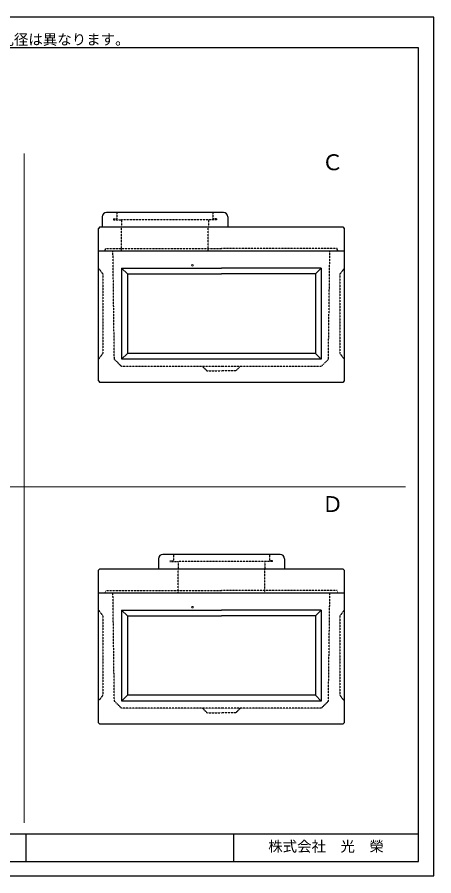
# Model space of a CAD drawing. Units: millimetres, scale not verified. Extents: x -420 to 421, y -297 to 297.
# Drawn here: x 133 to 421, y -297 to 297 of the extents above; entities that cross this region are included whole.
import ezdxf
from ezdxf.enums import TextEntityAlignment as Align

# ---------------------------------------------------------------- set-up
doc = ezdxf.new("R2010")
doc.units = ezdxf.units.MM
doc.linetypes.add('USER2', pattern=[4.7625, 3.175, -1.5875])
doc.layers.add('0-0', color=7, linetype='Continuous')
for name, color, linetype, lineweight in [('0-1_0', 9, 'Continuous', 25), ('0-2_dims', 7, 'Continuous', 18), ('0-3_pen1実線', 4, 'Continuous', 13), ('0-4_pen3実線', 7, 'Continuous', 25), ('0-5_pen4実線', 7, 'Continuous', 25), ('0-6_pen2破線', 3, 'USER2', 25)]:
    doc.layers.add(name, color=color, linetype=linetype, lineweight=lineweight)
doc.styles.add('ＭＳ ゴシック', font='')
doc.styles.get('ＭＳ ゴシック').set_extended_font_data('MS Gothic')

# ---------------------------------------------------------------- blocks, each defined once
blk = doc.blocks.new('部分図 1')
at = {"layer": '0-1_0'}
blk.add_lwpolyline([(0, 0), (16824, 0), (16824, 11878), (0, 11878)], close=True, dxfattribs=at)
at = {"layer": '0-2_dims'}
for p, q in [((11159.96, 731.96), (11159.96, 9993)), ((16434, 5383), (5700, 5383))]:
    blk.add_line(p, q, dxfattribs=at)
at = {"layer": '0-2_dims', "color": 2}
for centre in [(13485.93, 8445.4), (13485.99, 3716.4)]:
    blk.add_circle(centre, 11, dxfattribs=at)
at = {"layer": '0-3_pen1実線'}
for p, q in [((12505.93, 9070.08), (12499.97, 9076.03)), ((13286.79, 4341.03), (13280.84, 4346.98))]:
    blk.add_line(p, q, dxfattribs=at)
at = {"layer": '0-4_pen3実線'}
for p, q in [((13915.93, 9176.03), (12295.93, 9176.03)), ((12235.93, 9116.03), (12235.93, 8976.03)), ((13975.93, 9116.03), (13975.93, 8976.03)), ((12205.93, 8976), (12185.93, 8956)), ((12185.93, 8646), (12185.93, 8956)), ((12205.93, 8976), (15565.93, 8976)), ((15565.93, 8976), (15585.93, 8956)), ((15585.93, 8956), (15585.93, 8646)), ((12185.93, 8646), (15585.93, 8646)), ((12185.93, 6846), (12185.93, 8646)), ((15585.93, 8646), (15585.93, 6846)), ((12505.93, 8406), (12505.93, 7146)), ((12505.93, 8406), (13885.93, 8406)), ((12585.93, 8326), (12505.93, 8406)), ((12585.93, 8326), (12585.93, 7226)), ((12585.93, 8326), (13885.93, 8326)), ((15265.93, 8406), (13885.93, 8406)), ((15185.93, 8326), (13885.93, 8326)), ((15185.93, 8326), (15265.93, 8406)), ((15185.93, 8326), (15185.93, 7226)), ((15265.93, 8406), (15265.93, 7146)), ((12585.93, 7226), (12505.93, 7146)), ((13885.93, 7146), (12507.25, 7147.32)), ((13885.93, 7226), (12585.93, 7226)), ((15185.93, 7226), (13885.93, 7226)), ((15265.93, 7146), (13885.93, 7146)), ((15185.93, 7226), (15265.93, 7146)), ((12185.93, 6846), (12205.93, 6826)), ((15565.93, 6826), (12205.93, 6826)), ((15585.93, 6846), (15565.93, 6826)), ((14696.79, 4446.98), (13076.79, 4446.98)), ((13016.79, 4386.98), (13016.79, 4246.98)), ((14756.79, 4386.98), (14756.79, 4246.98)), ((12205.99, 4247), (12185.99, 4227)), ((12185.99, 3917), (12185.99, 4227)), ((12205.99, 4247), (15565.99, 4247)), ((15565.99, 4247), (15585.99, 4227)), ((15585.99, 4227), (15585.99, 3917)), ((12185.99, 2117), (12185.99, 3917)), ((12185.99, 3917), (15585.99, 3917)), ((15585.99, 3917), (15585.99, 2117)), ((12505.99, 3677), (12505.99, 2417)), ((12505.99, 3677), (13885.99, 3677)), ((12585.99, 3597), (12505.99, 3677)), ((12585.99, 3597), (12585.99, 2497)), ((12585.99, 3597), (13885.99, 3597)), ((15265.99, 3677), (13885.99, 3677)), ((15185.99, 3597), (13885.99, 3597)), ((15185.99, 3597), (15265.99, 3677)), ((15185.99, 3597), (15185.99, 2497)), ((15265.99, 3677), (15265.99, 2417)), ((12585.99, 2497), (12505.99, 2417)), ((13885.99, 2497), (12585.99, 2497)), ((15185.99, 2497), (13885.99, 2497)), ((15185.99, 2497), (15265.99, 2417)), ((13885.99, 2417), (12507.32, 2418.32)), ((15265.99, 2417), (13885.99, 2417)), ((12185.99, 2117), (12205.99, 2097)), ((15565.99, 2097), (12205.99, 2097)), ((15585.99, 2117), (15565.99, 2097)), ((11180, 580), (11180, 200))]:
    blk.add_line(p, q, dxfattribs=at)
for centre, start, end in [((12295.93, 9116.03), 90, 180), ((13915.93, 9116.03), 0, 90), ((13076.79, 4386.98), 90, 180), ((14696.79, 4386.98), 0, 90)]:
    blk.add_arc(centre, 60, start, end, dxfattribs=at)
at = {"layer": '0-5_pen4実線'}
for p, q in [((200, 580), (16610, 580)), ((14055, 580), (14055, 200))]:
    blk.add_line(p, q, dxfattribs=at)
blk.add_lwpolyline([(200, 200), (16610, 200), (16610, 11452), (200, 11452)], close=True, dxfattribs=at)
at = {"layer": '0-6_pen2破線'}
for p, q in [((12441.93, 9176.03), (12441.93, 9088.03)), ((13769.93, 9176.03), (13769.93, 9076.03)), ((12393.93, 9088.03), (12441.93, 9088.03)), ((12393.93, 9088.03), (12393.93, 9076.03)), ((12393.93, 9076.03), (12505.93, 9076.03)), ((12505.93, 9076.03), (12505.93, 8976.03)), ((13817.93, 9076.03), (12505.93, 9076.03)), ((13705.93, 9076.03), (13705.93, 8976.03)), ((13817.93, 9088.03), (13769.93, 9088.03)), ((13817.93, 9088.03), (13817.93, 9076.03)), ((12505.93, 8646), (12505.93, 8976)), ((13703.93, 8646), (13703.93, 8976)), ((15485.93, 8676), (13885.93, 8676)), ((15495.93, 8646), (15485.93, 8676)), ((12405.93, 7146), (12386.32, 8646)), ((15365.93, 7146), (15385.93, 8646)), ((12185.93, 8406), (12245.93, 8326)), ((12245.93, 8326), (12245.93, 7226)), ((15585.93, 8406), (15525.93, 8326)), ((15525.93, 8326), (15525.93, 7226)), ((12245.93, 7226), (12185.93, 7146)), ((12505.93, 7046), (12405.93, 7146)), ((15265.93, 7046), (15365.93, 7146)), ((15525.93, 7226), (15585.93, 7146)), ((13885.93, 7046), (12505.93, 7046)), ((13625.93, 7046), (13685.93, 6986)), ((15265.93, 7046), (13885.93, 7046)), ((14145.93, 7046), (14085.93, 6986)), ((13685.93, 6986), (13885.93, 6986)), ((14085.93, 6986), (13885.93, 6986)), ((13222.79, 4446.98), (13222.79, 4358.98)), ((14550.79, 4446.98), (14550.79, 4346.98)), ((13174.79, 4358.98), (13222.79, 4358.98)), ((13174.79, 4358.98), (13174.79, 4346.98)), ((13174.79, 4346.98), (13286.79, 4346.98)), ((13286.79, 4346.98), (13286.79, 4246.98)), ((14598.79, 4346.98), (13286.79, 4346.98)), ((14486.79, 4346.98), (14486.79, 4246.98)), ((14598.79, 4358.98), (14550.79, 4358.98)), ((14598.79, 4358.98), (14598.79, 4346.98)), ((13287.99, 3916.2), (13287.99, 4246.2)), ((14486.79, 3917), (14486.79, 4247)), ((15485.99, 3947), (13885.99, 3947)), ((15495.99, 3917), (15485.99, 3947)), ((12405.99, 2417), (12386.38, 3917)), ((15365.99, 2417), (15385.99, 3917)), ((12185.99, 3677), (12245.99, 3597)), ((12245.99, 3597), (12245.99, 2497)), ((15585.99, 3677), (15525.99, 3597)), ((15525.99, 3597), (15525.99, 2497)), ((12245.99, 2497), (12185.99, 2417)), ((15525.99, 2497), (15585.99, 2417)), ((12505.99, 2317), (12405.99, 2417)), ((15265.99, 2317), (15365.99, 2417)), ((13885.99, 2317), (12505.99, 2317)), ((13625.99, 2317), (13685.99, 2257)), ((13685.99, 2257), (13885.99, 2257)), ((15265.99, 2317), (13885.99, 2317)), ((14085.99, 2257), (13885.99, 2257)), ((14145.99, 2317), (14085.99, 2257))]:
    blk.add_line(p, q, dxfattribs=at)
for points in [[(12275.93, 8646), (12285.93, 8676), (13885.93, 8676)], [(12275.99, 3917), (12285.99, 3947), (13885.99, 3947)]]:
    blk.add_lwpolyline(points, dxfattribs=at)
at = {"layer": '0-2_dims', "style": 'ＭＳ ゴシック'}
for s, height, p in [('※ＦＥＰ管メーカー・継手メーカーに依り、削孔径は異なります。', 146.6, (6617.66, 11451.93)), ('Ｃ', 219.9, (15273.19, 9694.8)), ('Ｄ', 219.9, (15273.25, 4965.8))]:
    blk.add_text(s, height=height, dxfattribs=at).set_placement(p, align=Align.BOTTOM_LEFT)
at = {"layer": '0-4_pen3実線', "style": 'ＭＳ ゴシック'}
blk.add_text('株式会社\u3000光\u3000榮', height=146.6, dxfattribs=at).set_placement((14533, 290), align=Align.BOTTOM_LEFT)

msp = doc.modelspace()

# ---------------------------------------------------------------- block references
at = {"layer": '0-0', "xscale": 0.05, "yscale": 0.05}
msp.add_blockref('部分図 1', (-420.5, -297), dxfattribs=at)

doc.saveas('drawing.dxf')
